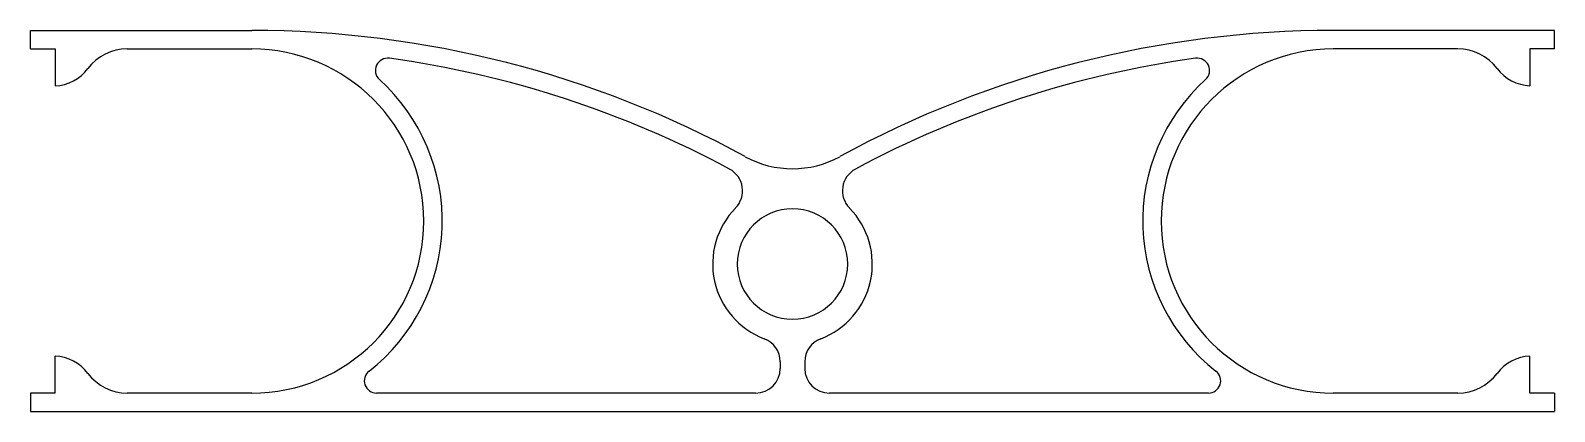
# Model space of a CAD drawing. Header units: inches. Extents: x 1 to 16.5, y 1 to 4.9.
import ezdxf

# ---------------------------------------------------------------- set-up
doc = ezdxf.new("R2010")
doc.units = ezdxf.units.IN
doc.layers.get('0').update_dxf_attribs({"linetype": 'CONTINUOUS'})

msp = doc.modelspace()

# ---------------------------------------------------------------- linework, layer by layer
at = {"color": 0, "linetype": 'CONTINUOUS'}
for p, q in [((1, 4.875), (3.25, 4.875)), ((1, 4.688), (1, 4.875)), ((16.5, 4.875), (14.25, 4.875)), ((16.5, 4.688), (16.5, 4.875)), ((1, 4.688), (1.25, 4.688)), ((1.25, 4.688), (1.25, 4.312)), ((1.984, 4.688), (3.25, 4.688)), ((15.516, 4.688), (14.25, 4.688)), ((16.25, 4.688), (16.25, 4.312)), ((16.5, 4.688), (16.25, 4.688)), ((1.25, 1.188), (1.25, 1.562)), ((16.25, 1.188), (16.25, 1.562)), ((8.625, 1.506), (8.625, 1.438)), ((8.875, 1.506), (8.875, 1.438)), ((1, 1.188), (1, 1)), ((1.25, 1.188), (1, 1.188)), ((3.25, 1.188), (1.984, 1.188)), ((8.375, 1.188), (4.52, 1.188)), ((12.98, 1.188), (9.125, 1.188)), ((15.516, 1.188), (14.25, 1.188)), ((16.5, 1.188), (16.25, 1.188)), ((16.5, 1.188), (16.5, 1)), ((1, 1), (16.5, 1))]:
    msp.add_line(p, q, dxfattribs=at)
for centre, radius, start, end in [((3.25, -5.586), 10.461, 61.3226, 90), ((14.25, -5.586), 10.461, 90, 118.6774), ((1.984, 4.188), 0.5, 90, 143.1527), ((3.25, 2.937), 1.75, 270, 90), ((14.25, 2.937), 1.75, 90, 270), ((15.516, 4.188), 0.5, 36.8473, 90), ((4.633, 4.468), 0.125, 82.1694, 227.9017), ((3.25, -5.586), 10.274, 61.7644, 82.1694), ((14.25, -5.586), 10.274, 97.8306, 118.2356), ((12.867, 4.468), 0.125, 312.0983, 97.8306), ((1.234, 4.75), 0.438, 272.1089, 323.1527), ((3.25, 2.937), 1.938, 308.0123, 47.9017), ((14.25, 2.937), 1.938, 132.0983, 231.9877), ((16.266, 4.75), 0.437, 216.8473, 267.8911), ((8.75, 4.469), 1, 241.3226, 298.6774), ((7.992, 3.245), 0.25, 315.496, 61.7644), ((9.508, 3.245), 0.25, 118.2356, 224.504), ((8.75, 2.5), 0.812, 135.496, 249.3327), ((8.75, 2.5), 0.562, 360, 180), ((8.75, 2.5), 0.812, 290.6673, 44.504), ((8.75, 2.5), 0.562, 180, 360), ((8.375, 1.506), 0.25, 360, 69.3327), ((9.125, 1.506), 0.25, 110.6673, 180), ((1.234, 1.125), 0.438, 36.8473, 87.8911), ((16.266, 1.125), 0.438, 92.1089, 143.1527), ((4.52, 1.312), 0.125, 128.0123, 270), ((8.375, 1.438), 0.25, 270, 360), ((9.125, 1.438), 0.25, 180, 270), ((12.98, 1.312), 0.125, 270, 51.9877), ((1.984, 1.688), 0.5, 216.8473, 270), ((15.516, 1.688), 0.5, 270, 323.1527)]:
    msp.add_arc(centre, radius, start, end, dxfattribs=at)

doc.saveas('drawing.dxf')
